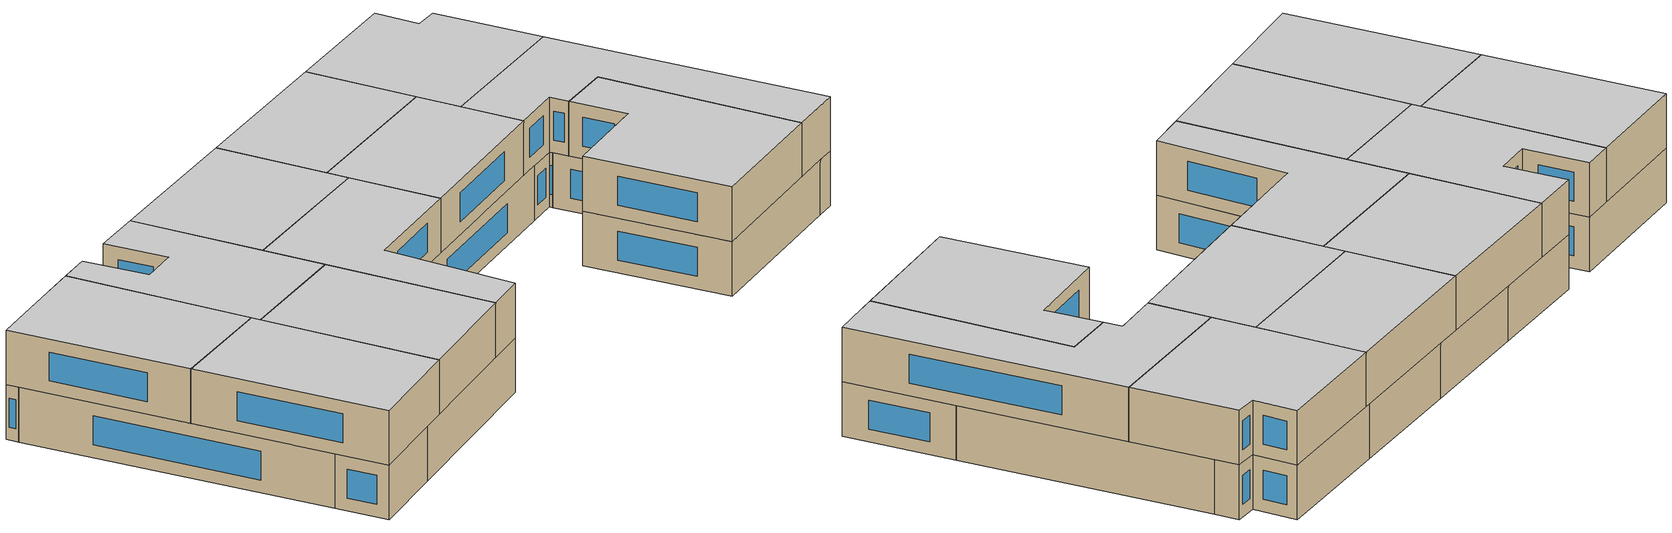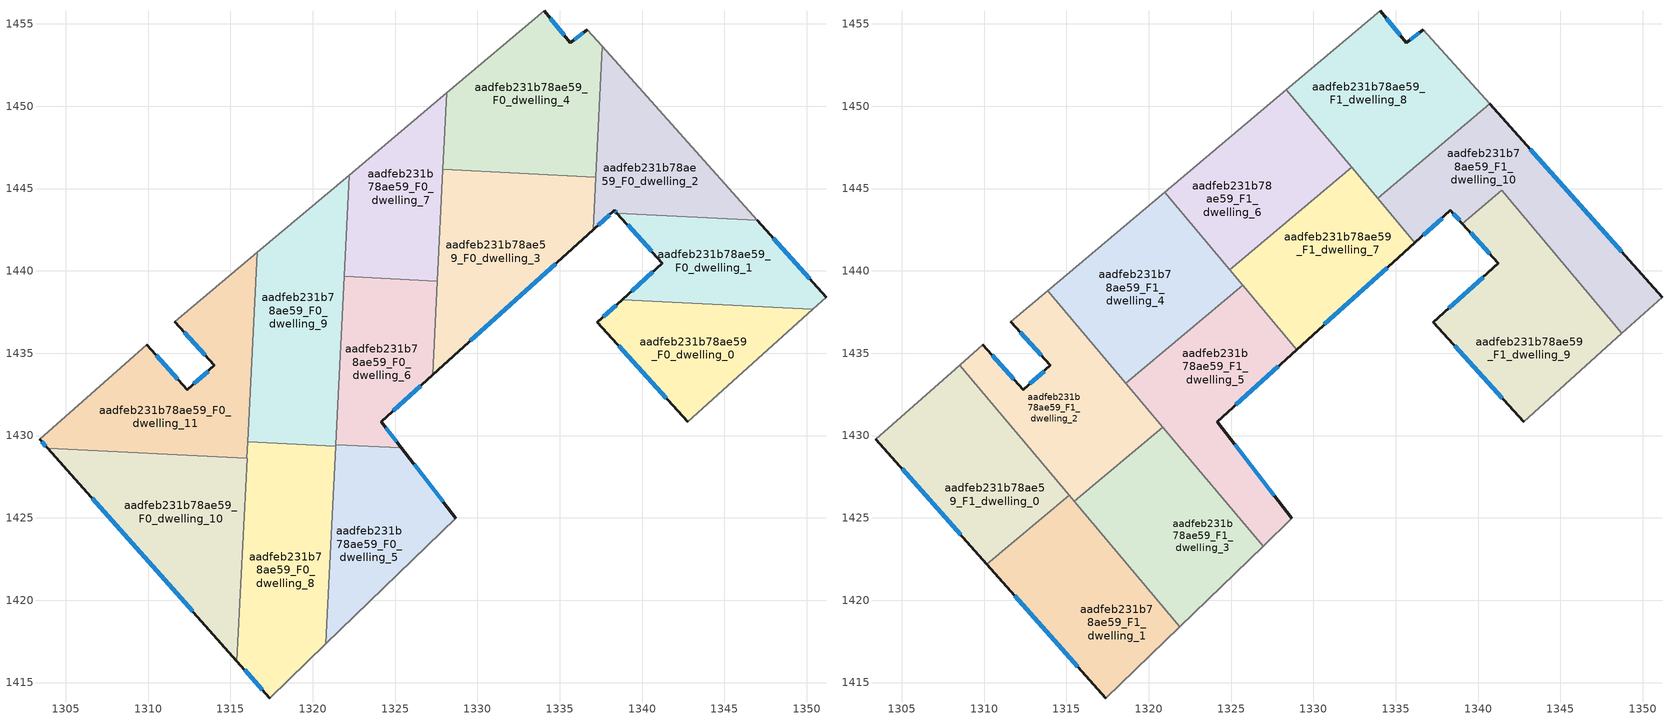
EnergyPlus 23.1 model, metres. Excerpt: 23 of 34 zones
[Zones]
aadfeb231b78ae59_F0_dwelling_0
 floor ground (EU_floor_Construction): 1350.35,1437.67 1342.77,1430.85 1337.28,1436.88 1338.79,1438.25 z0
 wall outside (EU_wall_Construction): 1338.79,1438.25 1337.28,1436.88 1342.77,1430.85 z0:3
 wall to aadfeb231b78ae59_F0_dwelling_1 (EU_wall_Construction): 1350.35,1437.67 1338.79,1438.25 z0:3
 wall adiabatic (EU_wall_Construction): 1342.77,1430.85 1350.35,1437.67 z0:3
 window (EU_Window_Construction): 1338.57,1435.46 1341.48,1432.26 / 1338.44,1437.93 1337.64,1437.2 z0.7:2.3
aadfeb231b78ae59_F0_dwelling_1
 floor ground (EU_floor_Construction): 1347,1443.08 1351.17,1438.41 1350.35,1437.67 1338.79,1438.25 1341.24,1440.46 1338.47,1443.51 z0
 wall outside (EU_wall_Construction): 1338.47,1443.51 1341.24,1440.46 1338.79,1438.25 / 1351.17,1438.41 1347,1443.08 z0:3
 wall to aadfeb231b78ae59_F0_dwelling_2 (EU_wall_Construction): 1347,1443.08 1338.47,1443.51 z0:3
 wall adiabatic (EU_wall_Construction): 1350.35,1437.67 1351.17,1438.41 z0:3
 window (EU_Window_Construction): 1339.12,1442.79 1340.59,1441.18 / 1350.19,1439.51 1347.98,1441.99 / 1340.66,1439.94 1339.37,1438.77 z0.7:2.3
aadfeb231b78ae59_F0_dwelling_10
 floor ground (EU_floor_Construction): 1316.01,1428.63 1315.4,1416.29 1303.91,1429.23 z0
 wall outside (EU_wall_Construction): 1303.91,1429.23 1315.4,1416.29 z0:3
 wall to aadfeb231b78ae59_F0_dwelling_11 (EU_wall_Construction): 1316.01,1428.63 1303.91,1429.23 z0:3
 wall to aadfeb231b78ae59_F0_dwelling_8 (EU_wall_Construction): 1315.4,1416.29 1316.01,1428.63 z0:3
 window (EU_Window_Construction): 1306.6,1426.19 1312.7,1419.33 z0.7:2.3
aadfeb231b78ae59_F0_dwelling_11
 floor ground (EU_floor_Construction): 1316.62,1441.12 1316.01,1428.63 1303.91,1429.23 1303.43,1429.76 1309.93,1435.5 1312.39,1432.78 1314.02,1434.25 1311.62,1436.91 z0
 wall outside (EU_wall_Construction): 1311.62,1436.91 1314.02,1434.25 1312.39,1432.78 1309.93,1435.5 / 1303.43,1429.76 1303.91,1429.23 z0:3
 wall adiabatic (EU_wall_Construction): 1316.62,1441.12 1311.62,1436.91 / 1309.93,1435.5 1303.43,1429.76 z0:3
 wall to aadfeb231b78ae59_F0_dwelling_9 (EU_wall_Construction): 1316.06,1429.61 1316.62,1441.12 z0:3
 wall to aadfeb231b78ae59_F0_dwelling_8 (EU_wall_Construction): 1316.01,1428.63 1316.05,1429.61 z0:3
 window (EU_Window_Construction): 1312.19,1436.28 1313.46,1434.88 / 1303.55,1429.64 1303.79,1429.35 / 1311.81,1433.42 1310.51,1434.86 / 1313.64,1433.91 1312.77,1433.13 z0.7:2.3
aadfeb231b78ae59_F0_dwelling_2
 floor ground (EU_floor_Construction): 1337.59,1453.63 1347,1443.08 1338.47,1443.51 1338.33,1443.67 1337.04,1442.51 z0
 wall outside (EU_wall_Construction): 1337.04,1442.51 1338.33,1443.67 1338.47,1443.51 z0:3
 wall adiabatic (EU_wall_Construction): 1347,1443.08 1337.59,1453.63 z0:3
 wall to aadfeb231b78ae59_F0_dwelling_4 (EU_wall_Construction): 1337.59,1453.63 1337.2,1445.7 z0:3
 wall to aadfeb231b78ae59_F0_dwelling_3 (EU_wall_Construction): 1337.2,1445.7 1337.04,1442.51 z0:3
 window (EU_Window_Construction): 1338.36,1443.63 1338.44,1443.55 / 1337.34,1442.78 1338.02,1443.4 z0.7:2.3
aadfeb231b78ae59_F0_dwelling_3
 floor ground (EU_floor_Construction): 1337.2,1445.7 1337.04,1442.5 1327.29,1433.68 1327.9,1446.16 z0
 wall outside (EU_wall_Construction): 1327.29,1433.68 1337.04,1442.5 z0:3
 wall to aadfeb231b78ae59_F0_dwelling_4 (EU_wall_Construction): 1337.2,1445.7 1327.9,1446.16 z0:3
 wall to aadfeb231b78ae59_F0_dwelling_7 (EU_wall_Construction): 1327.9,1446.16 1327.57,1439.38 z0:3
 wall to aadfeb231b78ae59_F0_dwelling_6 (EU_wall_Construction): 1327.57,1439.38 1327.29,1433.68 z0:3
 window (EU_Window_Construction): 1329.58,1435.76 1334.75,1440.43 z0.7:2.3
aadfeb231b78ae59_F0_dwelling_4
 floor ground (EU_floor_Construction): 1336.68,1454.65 1337.59,1453.63 1337.2,1445.7 1327.9,1446.16 1328.14,1450.81 1334.06,1455.8 1335.63,1453.84 z0
 wall outside (EU_wall_Construction): 1336.68,1454.65 1335.63,1453.84 1334.06,1455.8 z0:3
 wall adiabatic (EU_wall_Construction): 1334.06,1455.8 1328.14,1450.81 / 1337.59,1453.63 1336.68,1454.65 z0:3
 wall to aadfeb231b78ae59_F0_dwelling_7 (EU_wall_Construction): 1328.14,1450.81 1327.9,1446.16 z0:3
 window (EU_Window_Construction): 1335.26,1454.3 1334.43,1455.34 / 1336.44,1454.46 1335.88,1454.03 z0.7:2.3
 ceiling adiabatic (EU_roof_Construction): 1332.63,1445.93 1328.36,1451 1328.14,1450.81 1327.9,1446.16 z3
aadfeb231b78ae59_F0_dwelling_5
 floor ground (EU_floor_Construction): 1325.38,1429.25 1328.69,1424.96 1320.8,1417.34 1321.4,1429.45 z0
 wall outside (EU_wall_Construction): 1328.69,1424.96 1325.38,1429.25 z0:3
 wall to aadfeb231b78ae59_F0_dwelling_6 (EU_wall_Construction): 1325.38,1429.25 1321.4,1429.45 z0:3
 wall adiabatic (EU_wall_Construction): 1320.8,1417.34 1328.69,1424.96 z0:3
 wall to aadfeb231b78ae59_F0_dwelling_8 (EU_wall_Construction): 1321.39,1429.35 1320.8,1417.34 z0:3
 wall to aadfeb231b78ae59_F0_dwelling_9 (EU_wall_Construction): 1321.4,1429.45 1321.39,1429.35 z0:3
 window (EU_Window_Construction): 1327.91,1425.97 1326.16,1428.24 z0.7:2.3
aadfeb231b78ae59_F0_dwelling_6
 floor ground (EU_floor_Construction): 1327.57,1439.38 1327.29,1433.68 1324.15,1430.84 1325.38,1429.25 1321.4,1429.45 1321.91,1439.66 z0
 wall outside (EU_wall_Construction): 1325.38,1429.25 1324.15,1430.84 1327.29,1433.68 z0:3
 wall to aadfeb231b78ae59_F0_dwelling_7 (EU_wall_Construction): 1327.57,1439.38 1321.91,1439.66 z0:3
 wall to aadfeb231b78ae59_F0_dwelling_9 (EU_wall_Construction): 1321.91,1439.66 1321.4,1429.45 z0:3
 window (EU_Window_Construction): 1324.88,1431.51 1326.55,1433.02 / 1325.09,1429.62 1324.44,1430.47 z0.7:2.3
aadfeb231b78ae59_F0_dwelling_7
 floor ground (EU_floor_Construction): 1328.14,1450.81 1327.57,1439.38 1321.91,1439.66 1322.21,1445.82 z0
 wall adiabatic (EU_wall_Construction): 1328.14,1450.81 1322.21,1445.82 z0:3
 wall to aadfeb231b78ae59_F0_dwelling_9 (EU_wall_Construction): 1322.21,1445.82 1321.91,1439.66 z0:3
aadfeb231b78ae59_F0_dwelling_8
 floor ground (EU_floor_Construction): 1321.39,1429.34 1320.8,1417.34 1317.39,1414.04 1315.4,1416.29 1316.05,1429.61 z0
 wall outside (EU_wall_Construction): 1315.4,1416.29 1317.39,1414.04 z0:3
 wall adiabatic (EU_wall_Construction): 1317.39,1414.04 1320.8,1417.34 z0:3
 wall to aadfeb231b78ae59_F0_dwelling_9 (EU_wall_Construction): 1321.39,1429.34 1316.05,1429.61 z0:3
 window (EU_Window_Construction): 1315.86,1415.76 1316.92,1414.57 z0.7:2.3
aadfeb231b78ae59_F0_dwelling_9
 floor ground (EU_floor_Construction): 1322.21,1445.82 1321.39,1429.34 1316.05,1429.61 1316.62,1441.12 z0
 wall adiabatic (EU_wall_Construction): 1322.21,1445.82 1316.62,1441.12 z0:3
aadfeb231b78ae59_F1_dwelling_0
 floor to aadfeb231b78ae59_F0_dwelling_10 (EU_floor_Construction): 1313.15,1428.77 1315.16,1426.38 1310.16,1422.18 1303.91,1429.23 z3
 floor to aadfeb231b78ae59_F0_dwelling_11 (EU_floor_Construction): 1308.53,1434.26 1313.15,1428.77 1303.91,1429.23 1303.43,1429.76 z3
 wall outside (EU_wall_Construction): 1303.43,1429.76 1310.16,1422.18 z3:6
 wall to aadfeb231b78ae59_F1_dwelling_1 (EU_wall_Construction): 1310.16,1422.18 1315.16,1426.38 z3:6
 wall adiabatic (EU_wall_Construction): 1308.53,1434.26 1303.43,1429.76 z3:6
 wall to aadfeb231b78ae59_F1_dwelling_2 (EU_wall_Construction): 1315.16,1426.38 1308.53,1434.26 z3:6
 window (EU_Window_Construction): 1305.01,1427.98 1308.58,1423.96 z3.7:5.3
 ceiling to aadfeb231b78ae59_F2_dwelling_0 (EU_floor_Construction): 1315.16,1426.38 1308.53,1434.26 1303.43,1429.76 1310.16,1422.18 z6
aadfeb231b78ae59_F1_dwelling_1
 floor to aadfeb231b78ae59_F0_dwelling_8 (EU_floor_Construction): 1315.85,1425.56 1320.91,1419.55 1320.8,1417.34 1317.39,1414.04 1315.4,1416.29 z3
 floor to aadfeb231b78ae59_F0_dwelling_10 (EU_floor_Construction): 1315.16,1426.38 1315.85,1425.55 1315.4,1416.29 1310.16,1422.18 z3
 floor to aadfeb231b78ae59_F0_dwelling_5 (EU_floor_Construction): 1320.91,1419.55 1321.88,1418.39 1320.8,1417.34 z3
 wall outside (EU_wall_Construction): 1310.16,1422.18 1317.39,1414.04 z3:6
 wall adiabatic (EU_wall_Construction): 1317.39,1414.04 1321.88,1418.39 z3:6
 wall to aadfeb231b78ae59_F1_dwelling_3 (EU_wall_Construction): 1321.88,1418.39 1315.48,1426 z3:6
 wall to aadfeb231b78ae59_F1_dwelling_2 (EU_wall_Construction): 1315.48,1426 1315.16,1426.38 z3:6
 window (EU_Window_Construction): 1311.86,1420.27 1315.69,1415.96 z3.7:5.3
 ceiling to aadfeb231b78ae59_F2_dwelling_1 (EU_floor_Construction): 1321.88,1418.39 1315.16,1426.38 1310.16,1422.18 1317.39,1414.04 z6
aadfeb231b78ae59_F1_dwelling_10
 floor to aadfeb231b78ae59_F0_dwelling_1 (EU_floor_Construction): 1347,1443.09 1351.17,1438.41 1350.35,1437.67 1347.38,1437.82 1342.78,1443.29 z3; 1339.73,1443.45 1339.05,1442.87 1338.47,1443.51 z3
 floor to aadfeb231b78ae59_F0_dwelling_0 (EU_floor_Construction): 1350.35,1437.67 1348.73,1436.22 1347.38,1437.82 z3
 floor to aadfeb231b78ae59_F0_dwelling_2 (EU_floor_Construction): 1340.71,1450.14 1347,1443.09 1342.78,1443.29 1341.44,1444.89 1339.73,1443.45 1338.47,1443.51 1338.33,1443.67 1337.04,1442.51 1337.28,1447.25 z3
 floor to aadfeb231b78ae59_F0_dwelling_3 (EU_floor_Construction): 1337.2,1445.7 1337.04,1442.51 1336.17,1441.71 1333.9,1444.41 1335.54,1445.78 z3
 floor to aadfeb231b78ae59_F0_dwelling_4 (EU_floor_Construction): 1337.28,1447.25 1337.2,1445.7 1335.54,1445.78 z3
 wall outside (EU_wall_Construction): 1336.17,1441.71 1338.33,1443.67 1339.05,1442.87 / 1351.17,1438.41 1340.71,1450.14 z3:6
 wall to aadfeb231b78ae59_F1_dwelling_9 (EU_wall_Construction): 1339.05,1442.87 1341.44,1444.89 1348.73,1436.22 z3:6
 wall to aadfeb231b78ae59_F1_dwelling_8 (EU_wall_Construction): 1340.71,1450.14 1333.9,1444.41 z3:6
 wall adiabatic (EU_wall_Construction): 1348.73,1436.22 1351.17,1438.41 z3:6
 wall to aadfeb231b78ae59_F1_dwelling_7 (EU_wall_Construction): 1333.9,1444.41 1336.17,1441.71 z3:6
 window (EU_Window_Construction): 1338.5,1443.48 1338.88,1443.06 / 1336.67,1442.17 1337.82,1443.21 / 1348.72,1441.17 1343.17,1447.38 z3.7:5.3
 ceiling to aadfeb231b78ae59_F2_dwelling_10 (EU_floor_Construction): 1351.17,1438.41 1340.71,1450.14 1333.9,1444.41 1336.17,1441.71 1338.33,1443.67 1339.05,1442.87 1341.44,1444.89 1348.73,1436.22 z6
aadfeb231b78ae59_F1_dwelling_2
 floor to aadfeb231b78ae59_F0_dwelling_11 (EU_floor_Construction): 1313.88,1438.8 1316.36,1435.85 1316.01,1428.63 1313.15,1428.77 1308.53,1434.26 1309.93,1435.5 1312.39,1432.78 1314.02,1434.25 1311.62,1436.91 z3
 floor to aadfeb231b78ae59_F0_dwelling_9 (EU_floor_Construction): 1316.36,1435.85 1320.85,1430.51 1319.57,1429.44 1316.06,1429.61 z3
 floor to aadfeb231b78ae59_F0_dwelling_10 (EU_floor_Construction): 1316.01,1428.63 1315.89,1426.34 1315.48,1426 1313.15,1428.77 z3
 floor to aadfeb231b78ae59_F0_dwelling_8 (EU_floor_Construction): 1319.57,1429.44 1315.89,1426.34 1316.06,1429.61 z3
 wall outside (EU_wall_Construction): 1311.62,1436.91 1314.02,1434.25 1312.39,1432.78 1309.93,1435.5 z3:6
 wall adiabatic (EU_wall_Construction): 1313.88,1438.8 1311.62,1436.91 / 1309.93,1435.5 1308.53,1434.26 z3:6
 wall to aadfeb231b78ae59_F1_dwelling_3 (EU_wall_Construction): 1315.48,1426 1320.85,1430.51 z3:6
 wall to aadfeb231b78ae59_F1_dwelling_4 (EU_wall_Construction): 1318.61,1433.18 1313.88,1438.8 z3:6
 wall to aadfeb231b78ae59_F1_dwelling_5 (EU_wall_Construction): 1320.85,1430.51 1318.61,1433.18 z3:6
 window (EU_Window_Construction): 1312.19,1436.28 1313.46,1434.88 / 1311.81,1433.42 1310.51,1434.86 / 1313.64,1433.91 1312.77,1433.13 z3.7:5.3
 ceiling to aadfeb231b78ae59_F2_dwelling_2 (EU_floor_Construction): 1320.85,1430.51 1313.88,1438.8 1311.62,1436.91 1314.02,1434.25 1312.39,1432.78 1309.93,1435.5 1308.53,1434.26 1315.48,1426 z6
aadfeb231b78ae59_F1_dwelling_3
 floor to aadfeb231b78ae59_F0_dwelling_5 (EU_floor_Construction): 1321.77,1429.43 1326.94,1423.27 1321.88,1418.39 1320.91,1419.55 1321.4,1429.45 z3
 floor to aadfeb231b78ae59_F0_dwelling_8 (EU_floor_Construction): 1321.39,1429.35 1320.91,1419.55 1315.85,1425.56 1315.89,1426.34 1319.57,1429.44 z3
 floor to aadfeb231b78ae59_F0_dwelling_6 (EU_floor_Construction): 1321.42,1429.84 1321.77,1429.43 1321.4,1429.45 z3
 floor to aadfeb231b78ae59_F0_dwelling_10 (EU_floor_Construction): 1315.89,1426.34 1315.85,1425.56 1315.48,1426 z3
 floor to aadfeb231b78ae59_F0_dwelling_9 (EU_floor_Construction): 1320.85,1430.51 1321.42,1429.84 1321.39,1429.35 1319.57,1429.44 z3
 wall adiabatic (EU_wall_Construction): 1321.88,1418.39 1326.94,1423.27 z3:6
 wall to aadfeb231b78ae59_F1_dwelling_5 (EU_wall_Construction): 1326.94,1423.27 1320.85,1430.51 z3:6
 ceiling to aadfeb231b78ae59_F2_dwelling_3 (EU_floor_Construction): 1326.94,1423.27 1320.85,1430.51 1315.48,1426 1321.88,1418.39 z6
aadfeb231b78ae59_F1_dwelling_4
 floor to aadfeb231b78ae59_F0_dwelling_9 (EU_floor_Construction): 1320.96,1444.76 1322.09,1443.42 1321.71,1435.79 1318.61,1433.18 1316.36,1435.85 1316.62,1441.12 z3
 floor to aadfeb231b78ae59_F0_dwelling_11 (EU_floor_Construction): 1316.62,1441.12 1316.36,1435.85 1313.88,1438.8 z3
 floor to aadfeb231b78ae59_F0_dwelling_6 (EU_floor_Construction): 1325.4,1439.49 1325.7,1439.13 1321.71,1435.79 1321.91,1439.66 z3
 floor to aadfeb231b78ae59_F0_dwelling_7 (EU_floor_Construction): 1322.09,1443.42 1325.4,1439.49 1321.91,1439.66 z3
 wall to aadfeb231b78ae59_F1_dwelling_5 (EU_wall_Construction): 1318.61,1433.18 1325.7,1439.13 z3:6
 wall adiabatic (EU_wall_Construction): 1320.96,1444.76 1313.88,1438.8 z3:6
 wall to aadfeb231b78ae59_F1_dwelling_6 (EU_wall_Construction): 1324.92,1440.06 1320.96,1444.76 z3:6
 wall to aadfeb231b78ae59_F1_dwelling_7 (EU_wall_Construction): 1325.7,1439.13 1324.92,1440.06 z3:6
 ceiling to aadfeb231b78ae59_F2_dwelling_4 (EU_floor_Construction): 1325.7,1439.13 1320.96,1444.76 1313.88,1438.8 1318.61,1433.18 z6
aadfeb231b78ae59_F1_dwelling_5
 floor to aadfeb231b78ae59_F0_dwelling_6 (EU_floor_Construction): 1325.7,1439.13 1327.45,1437.04 1327.29,1433.68 1324.15,1430.84 1325.38,1429.25 1321.77,1429.43 1321.42,1429.84 1321.71,1435.79 z3
 floor to aadfeb231b78ae59_F0_dwelling_3 (EU_floor_Construction): 1327.45,1437.04 1328.99,1435.22 1327.29,1433.68 z3
 floor to aadfeb231b78ae59_F0_dwelling_5 (EU_floor_Construction): 1325.38,1429.25 1328.69,1424.96 1326.94,1423.27 1321.77,1429.43 z3
 floor to aadfeb231b78ae59_F0_dwelling_9 (EU_floor_Construction): 1321.71,1435.79 1321.42,1429.84 1318.61,1433.18 z3
 wall outside (EU_wall_Construction): 1328.69,1424.96 1324.15,1430.84 1328.99,1435.22 z3:6
 wall adiabatic (EU_wall_Construction): 1326.94,1423.27 1328.69,1424.96 z3:6
 wall to aadfeb231b78ae59_F1_dwelling_7 (EU_wall_Construction): 1328.99,1435.22 1325.7,1439.13 z3:6
 window (EU_Window_Construction): 1325.28,1431.87 1327.85,1434.19 / 1327.62,1426.34 1325.21,1429.46 z3.7:5.3
 ceiling to aadfeb231b78ae59_F2_dwelling_5 (EU_floor_Construction): 1328.69,1424.96 1324.15,1430.84 1328.99,1435.22 1325.7,1439.13 1318.61,1433.18 1326.94,1423.27 z6
aadfeb231b78ae59_F1_dwelling_6
 floor to aadfeb231b78ae59_F0_dwelling_7 (EU_floor_Construction): 1328.13,1450.81 1327.72,1442.42 1324.92,1440.06 1322.09,1443.42 1322.21,1445.82 z3
 floor to aadfeb231b78ae59_F0_dwelling_3 (EU_floor_Construction): 1331.93,1445.96 1327.72,1442.42 1327.9,1446.16 z3
 floor to aadfeb231b78ae59_F0_dwelling_9 (EU_floor_Construction): 1322.21,1445.82 1322.09,1443.42 1320.96,1444.76 z3
 floor adiabatic (EU_floor_Construction): 1328.36,1451 1332.32,1446.29 1331.93,1445.96 1327.9,1446.16 1328.13,1450.81 z3
 wall to aadfeb231b78ae59_F1_dwelling_7 (EU_wall_Construction): 1324.92,1440.06 1332.32,1446.29 z3:6
 wall adiabatic (EU_wall_Construction): 1328.36,1451 1320.96,1444.76 z3:6
 wall to aadfeb231b78ae59_F1_dwelling_8 (EU_wall_Construction): 1332.32,1446.29 1328.36,1451 z3:6
 ceiling to aadfeb231b78ae59_F2_dwelling_6 (EU_floor_Construction): 1332.32,1446.29 1328.36,1451 1320.96,1444.76 1324.92,1440.06 z6
aadfeb231b78ae59_F1_dwelling_7
 floor to aadfeb231b78ae59_F0_dwelling_3 (EU_floor_Construction): 1332.63,1445.93 1336.17,1441.71 1328.99,1435.22 1327.45,1437.04 1327.72,1442.42 1331.93,1445.96 z3
 floor adiabatic (EU_floor_Construction): 1332.32,1446.29 1332.63,1445.93 1331.93,1445.96 z3
 floor to aadfeb231b78ae59_F0_dwelling_7 (EU_floor_Construction): 1327.72,1442.42 1327.57,1439.38 1325.4,1439.49 1324.92,1440.06 z3
 floor to aadfeb231b78ae59_F0_dwelling_6 (EU_floor_Construction): 1327.57,1439.38 1327.45,1437.04 1325.4,1439.49 z3
 wall outside (EU_wall_Construction): 1328.99,1435.22 1336.17,1441.71 z3:6
 wall to aadfeb231b78ae59_F1_dwelling_8 (EU_wall_Construction): 1333.9,1444.41 1332.32,1446.29 z3:6
 window (EU_Window_Construction): 1330.67,1436.75 1334.48,1440.19 z3.7:5.3
 ceiling to aadfeb231b78ae59_F2_dwelling_7 (EU_floor_Construction): 1336.17,1441.71 1332.32,1446.29 1324.92,1440.06 1328.99,1435.22 z6
aadfeb231b78ae59_F1_dwelling_8
 floor to aadfeb231b78ae59_F0_dwelling_4 (EU_floor_Construction): 1336.68,1454.65 1337.59,1453.63 1337.28,1447.25 1335.54,1445.78 1332.63,1445.93 1328.36,1451 1334.06,1455.8 1335.63,1453.84 z3
 floor to aadfeb231b78ae59_F0_dwelling_2 (EU_floor_Construction): 1337.59,1453.63 1340.71,1450.14 1337.28,1447.25 z3
 floor to aadfeb231b78ae59_F0_dwelling_3 (EU_floor_Construction): 1335.54,1445.78 1333.9,1444.41 1332.63,1445.93 z3
 wall outside (EU_wall_Construction): 1336.68,1454.65 1335.63,1453.84 1334.06,1455.8 z3:6
 wall adiabatic (EU_wall_Construction): 1334.06,1455.8 1328.36,1451 / 1340.71,1450.14 1336.68,1454.65 z3:6
 window (EU_Window_Construction): 1335.26,1454.3 1334.43,1455.34 / 1336.44,1454.46 1335.88,1454.03 z3.7:5.3
 ceiling to aadfeb231b78ae59_F2_dwelling_8 (EU_floor_Construction): 1340.71,1450.14 1336.68,1454.65 1335.63,1453.84 1334.06,1455.8 1328.36,1451 1333.9,1444.41 z6
aadfeb231b78ae59_F1_dwelling_9
 floor to aadfeb231b78ae59_F0_dwelling_0 (EU_floor_Construction): 1347.38,1437.82 1348.73,1436.22 1342.77,1430.85 1337.28,1436.88 1338.79,1438.25 z3
 floor to aadfeb231b78ae59_F0_dwelling_1 (EU_floor_Construction): 1342.78,1443.29 1347.38,1437.82 1338.79,1438.25 1341.24,1440.46 1339.05,1442.87 1339.73,1443.45 z3
 floor to aadfeb231b78ae59_F0_dwelling_2 (EU_floor_Construction): 1341.44,1444.89 1342.78,1443.29 1339.73,1443.45 z3
 wall outside (EU_wall_Construction): 1339.05,1442.87 1341.24,1440.46 1337.28,1436.88 1342.77,1430.85 z3:6
 wall adiabatic (EU_wall_Construction): 1342.77,1430.85 1348.73,1436.22 z3:6
 window (EU_Window_Construction): 1338.57,1435.46 1341.48,1432.26 / 1340.31,1439.62 1338.21,1437.72 / 1339.56,1442.31 1340.72,1441.03 z3.7:5.3
 ceiling to aadfeb231b78ae59_F2_dwelling_9 (EU_floor_Construction): 1348.73,1436.22 1341.44,1444.89 1339.05,1442.87 1341.24,1440.46 1337.28,1436.88 1342.77,1430.85 z6
[Building]
EU S2 Campaign: North Axis=0; Terrain=City; Solar Distribution=FullExterior
[Site:Location]
Budapest.Ferenc.Liszt.Intl.AP: Latitude=47.437; Longitude=19.256; Time Zone=1; Elevation=185
[SizingPeriod:WeatherFileDays]
AnnualSizingPeriod: Begin Month=1; Begin Day of Month=1; End Month=12; End Day of Month=31; Day of Week for Start Day=Monday; Use Weather File Daylight Saving Period=No; Use Weather File Rain and Snow Indicators=No
[MATERIAL]
EU_InternalMass_Material: Roughness=MediumRough; Thickness=0.1; Conductivity=1; Density=1800; Specific Heat=900; Thermal Absorptance=0.9; Solar Absorptance=0.7; Visible Absorptance=0.7
[MATERIAL:NOMASS] Roughness=MediumRough; Thermal Absorptance=0.9; Solar Absorptance=0.7; Visible Absorptance=0.7
Name | Thermal Resistance
EU_wall_NoMass | 0.832559
EU_roof_NoMass | 1.39638
EU_floor_NoMass | 0.872794
[WINDOWMATERIAL:SIMPLEGLAZINGSYSTEM]
EU_Window_SimpleGlazing: UFactor=2.79869; Solar Heat Gain Coefficient=0.75; Visible Transmittance=0.75
[CONSTRUCTION]
EU_wall_Construction: EU_wall_NoMass
EU_roof_Construction: EU_roof_NoMass
EU_floor_Construction: EU_floor_NoMass
EU_Window_Construction: EU_Window_SimpleGlazing
EU_InternalMass_Construction: EU_InternalMass_Material
[ZONE] Type=1; Multiplier=1; Ceiling Height=autocalculate; Floor Area=autocalculate; Part of Total Floor Area=Yes
Name | Volume
aadfeb231b78ae59_F0_dwelling_0 | 149.767
aadfeb231b78ae59_F1_dwelling_0 | 204.201
aadfeb231b78ae59_F0_dwelling_1 | 148.048
aadfeb231b78ae59_F1_dwelling_1 | 204.213
aadfeb231b78ae59_F0_dwelling_10 | 224.63
aadfeb231b78ae59_F1_dwelling_10 | 217.052
aadfeb231b78ae59_F0_dwelling_11; aadfeb231b78ae59_F0_dwelling_9 | 224.636
aadfeb231b78ae59_F0_dwelling_2 | 151.463
aadfeb231b78ae59_F1_dwelling_2 | 204.211
aadfeb231b78ae59_F0_dwelling_3 | 219.012
aadfeb231b78ae59_F1_dwelling_3 | 204.212
aadfeb231b78ae59_F0_dwelling_4 | 219.001
aadfeb231b78ae59_F1_dwelling_4 | 204.193
aadfeb231b78ae59_F0_dwelling_5 | 161.034
aadfeb231b78ae59_F1_dwelling_5 | 204.222
aadfeb231b78ae59_F0_dwelling_6 | 149.759
aadfeb231b78ae59_F1_dwelling_6 | 178.512
aadfeb231b78ae59_F0_dwelling_7 | 149.787
aadfeb231b78ae59_F1_dwelling_7 | 178.482
aadfeb231b78ae59_F0_dwelling_8 | 224.638
aadfeb231b78ae59_F1_dwelling_8 | 217.079
aadfeb231b78ae59_F1_dwelling_9 | 229.892
[INTERNALMASS] Construction=EU_InternalMass_Construction
Name | Zone or ZoneList | Surface Area
aadfeb231b78ae59_F0_dwelling_0_EU_InternalMass | aadfeb231b78ae59_F0_dwelling_0 | 49.9223
aadfeb231b78ae59_F0_dwelling_1_EU_InternalMass | aadfeb231b78ae59_F0_dwelling_1 | 49.3496
aadfeb231b78ae59_F0_dwelling_2_EU_InternalMass | aadfeb231b78ae59_F0_dwelling_2 | 50.4869
aadfeb231b78ae59_F0_dwelling_3_EU_InternalMass | aadfeb231b78ae59_F0_dwelling_3 | 73.0086
aadfeb231b78ae59_F0_dwelling_4_EU_InternalMass | aadfeb231b78ae59_F0_dwelling_4 | 73.0005
aadfeb231b78ae59_F0_dwelling_5_EU_InternalMass | aadfeb231b78ae59_F0_dwelling_5 | 53.6781
aadfeb231b78ae59_F0_dwelling_6_EU_InternalMass | aadfeb231b78ae59_F0_dwelling_6 | 49.9195
aadfeb231b78ae59_F0_dwelling_7_EU_InternalMass | aadfeb231b78ae59_F0_dwelling_7 | 49.929
aadfeb231b78ae59_F0_dwelling_8_EU_InternalMass | aadfeb231b78ae59_F0_dwelling_8 | 74.8791
aadfeb231b78ae59_F0_dwelling_9_EU_InternalMass | aadfeb231b78ae59_F0_dwelling_9 | 74.8787
aadfeb231b78ae59_F0_dwelling_10_EU_InternalMass | aadfeb231b78ae59_F0_dwelling_10 | 74.8768
aadfeb231b78ae59_F0_dwelling_11_EU_InternalMass | aadfeb231b78ae59_F0_dwelling_11 | 74.8784
aadfeb231b78ae59_F1_dwelling_0_EU_InternalMass | aadfeb231b78ae59_F1_dwelling_0 | 68.069
aadfeb231b78ae59_F1_dwelling_1_EU_InternalMass | aadfeb231b78ae59_F1_dwelling_1 | 68.0704
aadfeb231b78ae59_F1_dwelling_2_EU_InternalMass | aadfeb231b78ae59_F1_dwelling_2 | 68.0699
aadfeb231b78ae59_F1_dwelling_3_EU_InternalMass | aadfeb231b78ae59_F1_dwelling_3 | 68.0708
aadfeb231b78ae59_F1_dwelling_4_EU_InternalMass | aadfeb231b78ae59_F1_dwelling_4 | 68.0641
aadfeb231b78ae59_F1_dwelling_5_EU_InternalMass | aadfeb231b78ae59_F1_dwelling_5 | 68.0739
aadfeb231b78ae59_F1_dwelling_6_EU_InternalMass | aadfeb231b78ae59_F1_dwelling_6 | 59.5046
aadfeb231b78ae59_F1_dwelling_7_EU_InternalMass | aadfeb231b78ae59_F1_dwelling_7 | 59.4938
aadfeb231b78ae59_F1_dwelling_8_EU_InternalMass | aadfeb231b78ae59_F1_dwelling_8 | 72.3595
aadfeb231b78ae59_F1_dwelling_9_EU_InternalMass | aadfeb231b78ae59_F1_dwelling_9 | 76.6314
aadfeb231b78ae59_F1_dwelling_10_EU_InternalMass | aadfeb231b78ae59_F1_dwelling_10 | 72.3506
[OTHEREQUIPMENT] Fuel Type=Electricity; Design Level Calculation Method=Watts/Area; Power per Zone Floor Area=1; Fraction Latent=0; Fraction Radiant=0; Fraction Lost=0; Carbon Dioxide Generation Rate=0; EndUse Subcategory=EU_Step8_InternalGains
Name | Zone or ZoneList or Space or SpaceList | Schedule
EU_Step8_InternalGain_aadfeb231b78ae59_F0_dwelling_0_f000 | aadfeb231b78ae59_F0_dwelling_0 | EU_Step8_GainSchedule_aadfeb231b78ae59_F0_dwelling_0_f000
EU_Step8_InternalGain_aadfeb231b78ae59_F0_dwelling_1_f000 | aadfeb231b78ae59_F0_dwelling_1 | EU_Step8_GainSchedule_aadfeb231b78ae59_F0_dwelling_1_f000
EU_Step8_InternalGain_aadfeb231b78ae59_F0_dwelling_2_f000 | aadfeb231b78ae59_F0_dwelling_2 | EU_Step8_GainSchedule_aadfeb231b78ae59_F0_dwelling_2_f000
EU_Step8_InternalGain_aadfeb231b78ae59_F0_dwelling_3_f000 | aadfeb231b78ae59_F0_dwelling_3 | EU_Step8_GainSchedule_aadfeb231b78ae59_F0_dwelling_3_f000
EU_Step8_InternalGain_aadfeb231b78ae59_F0_dwelling_4_f000 | aadfeb231b78ae59_F0_dwelling_4 | EU_Step8_GainSchedule_aadfeb231b78ae59_F0_dwelling_4_f000
EU_Step8_InternalGain_aadfeb231b78ae59_F0_dwelling_5_f000 | aadfeb231b78ae59_F0_dwelling_5 | EU_Step8_GainSchedule_aadfeb231b78ae59_F0_dwelling_5_f000
EU_Step8_InternalGain_aadfeb231b78ae59_F0_dwelling_6_f000 | aadfeb231b78ae59_F0_dwelling_6 | EU_Step8_GainSchedule_aadfeb231b78ae59_F0_dwelling_6_f000
EU_Step8_InternalGain_aadfeb231b78ae59_F0_dwelling_7_f000 | aadfeb231b78ae59_F0_dwelling_7 | EU_Step8_GainSchedule_aadfeb231b78ae59_F0_dwelling_7_f000
EU_Step8_InternalGain_aadfeb231b78ae59_F0_dwelling_8_f000 | aadfeb231b78ae59_F0_dwelling_8 | EU_Step8_GainSchedule_aadfeb231b78ae59_F0_dwelling_8_f000
EU_Step8_InternalGain_aadfeb231b78ae59_F0_dwelling_9_f000 | aadfeb231b78ae59_F0_dwelling_9 | EU_Step8_GainSchedule_aadfeb231b78ae59_F0_dwelling_9_f000
EU_Step8_InternalGain_aadfeb231b78ae59_F0_dwelling_10_f000 | aadfeb231b78ae59_F0_dwelling_10 | EU_Step8_GainSchedule_aadfeb231b78ae59_F0_dwelling_10_f000
EU_Step8_InternalGain_aadfeb231b78ae59_F0_dwelling_11_f000 | aadfeb231b78ae59_F0_dwelling_11 | EU_Step8_GainSchedule_aadfeb231b78ae59_F0_dwelling_11_f000
EU_Step8_InternalGain_aadfeb231b78ae59_F1_dwelling_0_f000 | aadfeb231b78ae59_F1_dwelling_0 | EU_Step8_GainSchedule_aadfeb231b78ae59_F1_dwelling_0_f000
EU_Step8_InternalGain_aadfeb231b78ae59_F1_dwelling_1_f000 | aadfeb231b78ae59_F1_dwelling_1 | EU_Step8_GainSchedule_aadfeb231b78ae59_F1_dwelling_1_f000
EU_Step8_InternalGain_aadfeb231b78ae59_F1_dwelling_2_f000 | aadfeb231b78ae59_F1_dwelling_2 | EU_Step8_GainSchedule_aadfeb231b78ae59_F1_dwelling_2_f000
EU_Step8_InternalGain_aadfeb231b78ae59_F1_dwelling_3_f000 | aadfeb231b78ae59_F1_dwelling_3 | EU_Step8_GainSchedule_aadfeb231b78ae59_F1_dwelling_3_f000
EU_Step8_InternalGain_aadfeb231b78ae59_F1_dwelling_4_f000 | aadfeb231b78ae59_F1_dwelling_4 | EU_Step8_GainSchedule_aadfeb231b78ae59_F1_dwelling_4_f000
EU_Step8_InternalGain_aadfeb231b78ae59_F1_dwelling_5_f000 | aadfeb231b78ae59_F1_dwelling_5 | EU_Step8_GainSchedule_aadfeb231b78ae59_F1_dwelling_5_f000
EU_Step8_InternalGain_aadfeb231b78ae59_F1_dwelling_6_f000 | aadfeb231b78ae59_F1_dwelling_6 | EU_Step8_GainSchedule_aadfeb231b78ae59_F1_dwelling_6_f000
EU_Step8_InternalGain_aadfeb231b78ae59_F1_dwelling_7_f000 | aadfeb231b78ae59_F1_dwelling_7 | EU_Step8_GainSchedule_aadfeb231b78ae59_F1_dwelling_7_f000
EU_Step8_InternalGain_aadfeb231b78ae59_F1_dwelling_8_f000 | aadfeb231b78ae59_F1_dwelling_8 | EU_Step8_GainSchedule_aadfeb231b78ae59_F1_dwelling_8_f000
EU_Step8_InternalGain_aadfeb231b78ae59_F1_dwelling_9_f000 | aadfeb231b78ae59_F1_dwelling_9 | EU_Step8_GainSchedule_aadfeb231b78ae59_F1_dwelling_9_f000
EU_Step8_InternalGain_aadfeb231b78ae59_F1_dwelling_10_f000 | aadfeb231b78ae59_F1_dwelling_10 | EU_Step8_GainSchedule_aadfeb231b78ae59_F1_dwelling_10_f000
[ZONEVENTILATION:DESIGNFLOWRATE] Schedule=EU_AlwaysOn; Design Flow Rate Calculation Method=AirChanges/Hour; Air Changes per Hour=0.475469; Ventilation Type=Natural; Fan Pressure Rise=0; Fan Total Efficiency=1; Constant Term Coefficient=1; Temperature Term Coefficient=0; Velocity Term Coefficient=0; Velocity Squared Term Coefficient=0; Minimum Indoor Temperature=-100; Maximum Indoor Temperature=100; Delta Temperature=-100; Minimum Outdoor Temperature=-100; Maximum Outdoor Temperature=100; Maximum Wind Speed=40
Name | Zone or ZoneList or Space or SpaceList
EU_ConstantAir_aadfeb231b78ae59_F0_dwelling_0 | aadfeb231b78ae59_F0_dwelling_0
EU_ConstantAir_aadfeb231b78ae59_F0_dwelling_1 | aadfeb231b78ae59_F0_dwelling_1
EU_ConstantAir_aadfeb231b78ae59_F0_dwelling_2 | aadfeb231b78ae59_F0_dwelling_2
EU_ConstantAir_aadfeb231b78ae59_F0_dwelling_3 | aadfeb231b78ae59_F0_dwelling_3
EU_ConstantAir_aadfeb231b78ae59_F0_dwelling_4 | aadfeb231b78ae59_F0_dwelling_4
EU_ConstantAir_aadfeb231b78ae59_F0_dwelling_5 | aadfeb231b78ae59_F0_dwelling_5
EU_ConstantAir_aadfeb231b78ae59_F0_dwelling_6 | aadfeb231b78ae59_F0_dwelling_6
EU_ConstantAir_aadfeb231b78ae59_F0_dwelling_7 | aadfeb231b78ae59_F0_dwelling_7
EU_ConstantAir_aadfeb231b78ae59_F0_dwelling_8 | aadfeb231b78ae59_F0_dwelling_8
EU_ConstantAir_aadfeb231b78ae59_F0_dwelling_9 | aadfeb231b78ae59_F0_dwelling_9
EU_ConstantAir_aadfeb231b78ae59_F0_dwelling_10 | aadfeb231b78ae59_F0_dwelling_10
EU_ConstantAir_aadfeb231b78ae59_F0_dwelling_11 | aadfeb231b78ae59_F0_dwelling_11
EU_ConstantAir_aadfeb231b78ae59_F1_dwelling_0 | aadfeb231b78ae59_F1_dwelling_0
EU_ConstantAir_aadfeb231b78ae59_F1_dwelling_1 | aadfeb231b78ae59_F1_dwelling_1
EU_ConstantAir_aadfeb231b78ae59_F1_dwelling_2 | aadfeb231b78ae59_F1_dwelling_2
EU_ConstantAir_aadfeb231b78ae59_F1_dwelling_3 | aadfeb231b78ae59_F1_dwelling_3
EU_ConstantAir_aadfeb231b78ae59_F1_dwelling_4 | aadfeb231b78ae59_F1_dwelling_4
EU_ConstantAir_aadfeb231b78ae59_F1_dwelling_5 | aadfeb231b78ae59_F1_dwelling_5
EU_ConstantAir_aadfeb231b78ae59_F1_dwelling_6 | aadfeb231b78ae59_F1_dwelling_6
EU_ConstantAir_aadfeb231b78ae59_F1_dwelling_7 | aadfeb231b78ae59_F1_dwelling_7
EU_ConstantAir_aadfeb231b78ae59_F1_dwelling_8 | aadfeb231b78ae59_F1_dwelling_8
EU_ConstantAir_aadfeb231b78ae59_F1_dwelling_9 | aadfeb231b78ae59_F1_dwelling_9
EU_ConstantAir_aadfeb231b78ae59_F1_dwelling_10 | aadfeb231b78ae59_F1_dwelling_10
[HVACTEMPLATE:THERMOSTAT] Constant Heating Setpoint=20; Constant Cooling Setpoint=50
EU_HeatOnly_aadfeb231b78ae59_F0_dwelling_0; EU_HeatOnly_aadfeb231b78ae59_F0_dwelling_1; EU_HeatOnly_aadfeb231b78ae59_F0_dwelling_2; EU_HeatOnly_aadfeb231b78ae59_F0_dwelling_3; EU_HeatOnly_aadfeb231b78ae59_F0_dwelling_4; EU_HeatOnly_aadfeb231b78ae59_F0_dwelling_5; EU_HeatOnly_aadfeb231b78ae59_F0_dwelling_6; EU_HeatOnly_aadfeb231b78ae59_F0_dwelling_7; EU_HeatOnly_aadfeb231b78ae59_F0_dwelling_8; EU_HeatOnly_aadfeb231b78ae59_F0_dwelling_9; EU_HeatOnly_aadfeb231b78ae59_F0_dwelling_10; EU_HeatOnly_aadfeb231b78ae59_F0_dwelling_11; EU_HeatOnly_aadfeb231b78ae59_F1_dwelling_0; EU_HeatOnly_aadfeb231b78ae59_F1_dwelling_1; EU_HeatOnly_aadfeb231b78ae59_F1_dwelling_2; EU_HeatOnly_aadfeb231b78ae59_F1_dwelling_3; EU_HeatOnly_aadfeb231b78ae59_F1_dwelling_4; EU_HeatOnly_aadfeb231b78ae59_F1_dwelling_5; EU_HeatOnly_aadfeb231b78ae59_F1_dwelling_6; EU_HeatOnly_aadfeb231b78ae59_F1_dwelling_7; EU_HeatOnly_aadfeb231b78ae59_F1_dwelling_8; EU_HeatOnly_aadfeb231b78ae59_F1_dwelling_9; EU_HeatOnly_aadfeb231b78ae59_F1_dwelling_10; EU_HeatOnly_aadfeb231b78ae59_F2_dwelling_0; EU_HeatOnly_aadfeb231b78ae59_F2_dwelling_1; EU_HeatOnly_aadfeb231b78ae59_F2_dwelling_2; EU_HeatOnly_aadfeb231b78ae59_F2_dwelling_3; EU_HeatOnly_aadfeb231b78ae59_F2_dwelling_4; EU_HeatOnly_aadfeb231b78ae59_F2_dwelling_5; EU_HeatOnly_aadfeb231b78ae59_F2_dwelling_6; EU_HeatOnly_aadfeb231b78ae59_F2_dwelling_7; EU_HeatOnly_aadfeb231b78ae59_F2_dwelling_8; EU_HeatOnly_aadfeb231b78ae59_F2_dwelling_9; EU_HeatOnly_aadfeb231b78ae59_F2_dwelling_10
[HVACTEMPLATE:ZONE:IDEALLOADSAIRSYSTEM] System Availability Schedule=EU_AlwaysOn; Maximum Heating Supply Air Temperature=50; Minimum Cooling Supply Air Temperature=13; Maximum Heating Supply Air Humidity Ratio=0.0156; Minimum Cooling Supply Air Humidity Ratio=0.0077; Heating Limit=NoLimit; Cooling Limit=NoLimit; Heating Availability Schedule=EU_AlwaysOn; Cooling Availability Schedule=EU_CoolingOff; Dehumidification Control Type=ConstantSensibleHeatRatio; Cooling Sensible Heat Ratio=0.7; Dehumidification Setpoint=60; Humidification Control Type=None; Humidification Setpoint=30; Outdoor Air Method=None; Outdoor Air Flow Rate per Person=0.00944; Outdoor Air Flow Rate per Zone Floor Area=0; Outdoor Air Flow Rate per Zone=0; Demand Controlled Ventilation Type=None; Outdoor Air Economizer Type=NoEconomizer; Heat Recovery Type=None; Sensible Heat Recovery Effectiveness=0.7; Latent Heat Recovery Effectiveness=0.65
Name | Template Thermostat
aadfeb231b78ae59_F0_dwelling_0 | EU_HeatOnly_aadfeb231b78ae59_F0_dwelling_0
aadfeb231b78ae59_F0_dwelling_1 | EU_HeatOnly_aadfeb231b78ae59_F0_dwelling_1
aadfeb231b78ae59_F0_dwelling_2 | EU_HeatOnly_aadfeb231b78ae59_F0_dwelling_2
aadfeb231b78ae59_F0_dwelling_3 | EU_HeatOnly_aadfeb231b78ae59_F0_dwelling_3
aadfeb231b78ae59_F0_dwelling_4 | EU_HeatOnly_aadfeb231b78ae59_F0_dwelling_4
aadfeb231b78ae59_F0_dwelling_5 | EU_HeatOnly_aadfeb231b78ae59_F0_dwelling_5
aadfeb231b78ae59_F0_dwelling_6 | EU_HeatOnly_aadfeb231b78ae59_F0_dwelling_6
aadfeb231b78ae59_F0_dwelling_7 | EU_HeatOnly_aadfeb231b78ae59_F0_dwelling_7
aadfeb231b78ae59_F0_dwelling_8 | EU_HeatOnly_aadfeb231b78ae59_F0_dwelling_8
aadfeb231b78ae59_F0_dwelling_9 | EU_HeatOnly_aadfeb231b78ae59_F0_dwelling_9
aadfeb231b78ae59_F0_dwelling_10 | EU_HeatOnly_aadfeb231b78ae59_F0_dwelling_10
aadfeb231b78ae59_F0_dwelling_11 | EU_HeatOnly_aadfeb231b78ae59_F0_dwelling_11
aadfeb231b78ae59_F1_dwelling_0 | EU_HeatOnly_aadfeb231b78ae59_F1_dwelling_0
aadfeb231b78ae59_F1_dwelling_1 | EU_HeatOnly_aadfeb231b78ae59_F1_dwelling_1
aadfeb231b78ae59_F1_dwelling_2 | EU_HeatOnly_aadfeb231b78ae59_F1_dwelling_2
aadfeb231b78ae59_F1_dwelling_3 | EU_HeatOnly_aadfeb231b78ae59_F1_dwelling_3
aadfeb231b78ae59_F1_dwelling_4 | EU_HeatOnly_aadfeb231b78ae59_F1_dwelling_4
aadfeb231b78ae59_F1_dwelling_5 | EU_HeatOnly_aadfeb231b78ae59_F1_dwelling_5
aadfeb231b78ae59_F1_dwelling_6 | EU_HeatOnly_aadfeb231b78ae59_F1_dwelling_6
aadfeb231b78ae59_F1_dwelling_7 | EU_HeatOnly_aadfeb231b78ae59_F1_dwelling_7
aadfeb231b78ae59_F1_dwelling_8 | EU_HeatOnly_aadfeb231b78ae59_F1_dwelling_8
aadfeb231b78ae59_F1_dwelling_9 | EU_HeatOnly_aadfeb231b78ae59_F1_dwelling_9
aadfeb231b78ae59_F1_dwelling_10 | EU_HeatOnly_aadfeb231b78ae59_F1_dwelling_10
[SIZING:ZONE] Zone Cooling Design Supply Air Temperature Input Method=SupplyAirTemperature; Zone Cooling Design Supply Air Temperature=13; Zone Heating Design Supply Air Temperature Input Method=SupplyAirTemperature; Zone Heating Design Supply Air Temperature=50; Zone Cooling Design Supply Air Humidity Ratio=0.008; Zone Heating Design Supply Air Humidity Ratio=0.008; Cooling Design Air Flow Method=DesignDay; Cooling Design Air Flow Rate=0; Cooling Minimum Air Flow per Zone Floor Area=0.000762; Cooling Minimum Air Flow=0; Cooling Minimum Air Flow Fraction=0.2; Heating Design Air Flow Method=DesignDay; Heating Design Air Flow Rate=0; Heating Maximum Air Flow per Zone Floor Area=0.002032; Heating Maximum Air Flow=0.141576; Heating Maximum Air Flow Fraction=0.3; Account for Dedicated Outdoor Air System=No; Dedicated Outdoor Air System Control Strategy=NeutralSupplyAir; Dedicated Outdoor Air Low Setpoint Temperature for Design=autosize; Dedicated Outdoor Air High Setpoint Temperature for Design=autosize; Zone Load Sizing Method=Sensible Load Only No Latent Load; Zone Latent Cooling Design Supply Air Humidity Ratio Input Method=HumidityRatioDifference; Zone Cooling Design Supply Air Humidity Ratio Difference=0.005; Zone Latent Heating Design Supply Air Humidity Ratio Input Method=HumidityRatioDifference; Zone Humidification Design Supply Air Humidity Ratio Difference=0.005
aadfeb231b78ae59_F0_dwelling_0; aadfeb231b78ae59_F0_dwelling_1; aadfeb231b78ae59_F0_dwelling_2; aadfeb231b78ae59_F0_dwelling_3; aadfeb231b78ae59_F0_dwelling_4; aadfeb231b78ae59_F0_dwelling_5; aadfeb231b78ae59_F0_dwelling_6; aadfeb231b78ae59_F0_dwelling_7; aadfeb231b78ae59_F0_dwelling_8; aadfeb231b78ae59_F0_dwelling_9; aadfeb231b78ae59_F0_dwelling_10; aadfeb231b78ae59_F0_dwelling_11; aadfeb231b78ae59_F1_dwelling_0; aadfeb231b78ae59_F1_dwelling_1; aadfeb231b78ae59_F1_dwelling_2; aadfeb231b78ae59_F1_dwelling_3; aadfeb231b78ae59_F1_dwelling_4; aadfeb231b78ae59_F1_dwelling_5; aadfeb231b78ae59_F1_dwelling_6; aadfeb231b78ae59_F1_dwelling_7; aadfeb231b78ae59_F1_dwelling_8; aadfeb231b78ae59_F1_dwelling_9; aadfeb231b78ae59_F1_dwelling_10
[SCHEDULE:CONSTANT]
Name | Hourly Value
EU_AlwaysOn | 1
EU_CoolingOff | 0
[SCHEDULE:FILE] Column Number=1; Rows to Skip at Top=0; Number of Hours of Data=8760; Column Separator=Comma; Interpolate to Timestep=No; Minutes per Item=60; Adjust Schedule for Daylight Savings=Yes
Name | File
EU_Step8_GainSchedule_aadfeb231b78ae59_F0_dwelling_0_f000 | ../../schedules/aadfeb231b78ae59/aadfeb231b78ae59_F0_dwelling_0_f000_gain.csv
EU_Step8_GainSchedule_aadfeb231b78ae59_F0_dwelling_1_f000 | ../../schedules/aadfeb231b78ae59/aadfeb231b78ae59_F0_dwelling_1_f000_gain.csv
EU_Step8_GainSchedule_aadfeb231b78ae59_F0_dwelling_2_f000 | ../../schedules/aadfeb231b78ae59/aadfeb231b78ae59_F0_dwelling_2_f000_gain.csv
EU_Step8_GainSchedule_aadfeb231b78ae59_F0_dwelling_3_f000 | ../../schedules/aadfeb231b78ae59/aadfeb231b78ae59_F0_dwelling_3_f000_gain.csv
EU_Step8_GainSchedule_aadfeb231b78ae59_F0_dwelling_4_f000 | ../../schedules/aadfeb231b78ae59/aadfeb231b78ae59_F0_dwelling_4_f000_gain.csv
EU_Step8_GainSchedule_aadfeb231b78ae59_F0_dwelling_5_f000 | ../../schedules/aadfeb231b78ae59/aadfeb231b78ae59_F0_dwelling_5_f000_gain.csv
EU_Step8_GainSchedule_aadfeb231b78ae59_F0_dwelling_6_f000 | ../../schedules/aadfeb231b78ae59/aadfeb231b78ae59_F0_dwelling_6_f000_gain.csv
EU_Step8_GainSchedule_aadfeb231b78ae59_F0_dwelling_7_f000 | ../../schedules/aadfeb231b78ae59/aadfeb231b78ae59_F0_dwelling_7_f000_gain.csv
EU_Step8_GainSchedule_aadfeb231b78ae59_F0_dwelling_8_f000 | ../../schedules/aadfeb231b78ae59/aadfeb231b78ae59_F0_dwelling_8_f000_gain.csv
EU_Step8_GainSchedule_aadfeb231b78ae59_F0_dwelling_9_f000 | ../../schedules/aadfeb231b78ae59/aadfeb231b78ae59_F0_dwelling_9_f000_gain.csv
EU_Step8_GainSchedule_aadfeb231b78ae59_F0_dwelling_10_f000 | ../../schedules/aadfeb231b78ae59/aadfeb231b78ae59_F0_dwelling_10_f000_gain.csv
EU_Step8_GainSchedule_aadfeb231b78ae59_F0_dwelling_11_f000 | ../../schedules/aadfeb231b78ae59/aadfeb231b78ae59_F0_dwelling_11_f000_gain.csv
EU_Step8_GainSchedule_aadfeb231b78ae59_F1_dwelling_0_f000 | ../../schedules/aadfeb231b78ae59/aadfeb231b78ae59_F1_dwelling_0_f000_gain.csv
EU_Step8_GainSchedule_aadfeb231b78ae59_F1_dwelling_1_f000 | ../../schedules/aadfeb231b78ae59/aadfeb231b78ae59_F1_dwelling_1_f000_gain.csv
EU_Step8_GainSchedule_aadfeb231b78ae59_F1_dwelling_2_f000 | ../../schedules/aadfeb231b78ae59/aadfeb231b78ae59_F1_dwelling_2_f000_gain.csv
EU_Step8_GainSchedule_aadfeb231b78ae59_F1_dwelling_3_f000 | ../../schedules/aadfeb231b78ae59/aadfeb231b78ae59_F1_dwelling_3_f000_gain.csv
EU_Step8_GainSchedule_aadfeb231b78ae59_F1_dwelling_4_f000 | ../../schedules/aadfeb231b78ae59/aadfeb231b78ae59_F1_dwelling_4_f000_gain.csv
EU_Step8_GainSchedule_aadfeb231b78ae59_F1_dwelling_5_f000 | ../../schedules/aadfeb231b78ae59/aadfeb231b78ae59_F1_dwelling_5_f000_gain.csv
EU_Step8_GainSchedule_aadfeb231b78ae59_F1_dwelling_6_f000 | ../../schedules/aadfeb231b78ae59/aadfeb231b78ae59_F1_dwelling_6_f000_gain.csv
EU_Step8_GainSchedule_aadfeb231b78ae59_F1_dwelling_7_f000 | ../../schedules/aadfeb231b78ae59/aadfeb231b78ae59_F1_dwelling_7_f000_gain.csv
EU_Step8_GainSchedule_aadfeb231b78ae59_F1_dwelling_8_f000 | ../../schedules/aadfeb231b78ae59/aadfeb231b78ae59_F1_dwelling_8_f000_gain.csv
EU_Step8_GainSchedule_aadfeb231b78ae59_F1_dwelling_9_f000 | ../../schedules/aadfeb231b78ae59/aadfeb231b78ae59_F1_dwelling_9_f000_gain.csv
EU_Step8_GainSchedule_aadfeb231b78ae59_F1_dwelling_10_f000 | ../../schedules/aadfeb231b78ae59/aadfeb231b78ae59_F1_dwelling_10_f000_gain.csv
